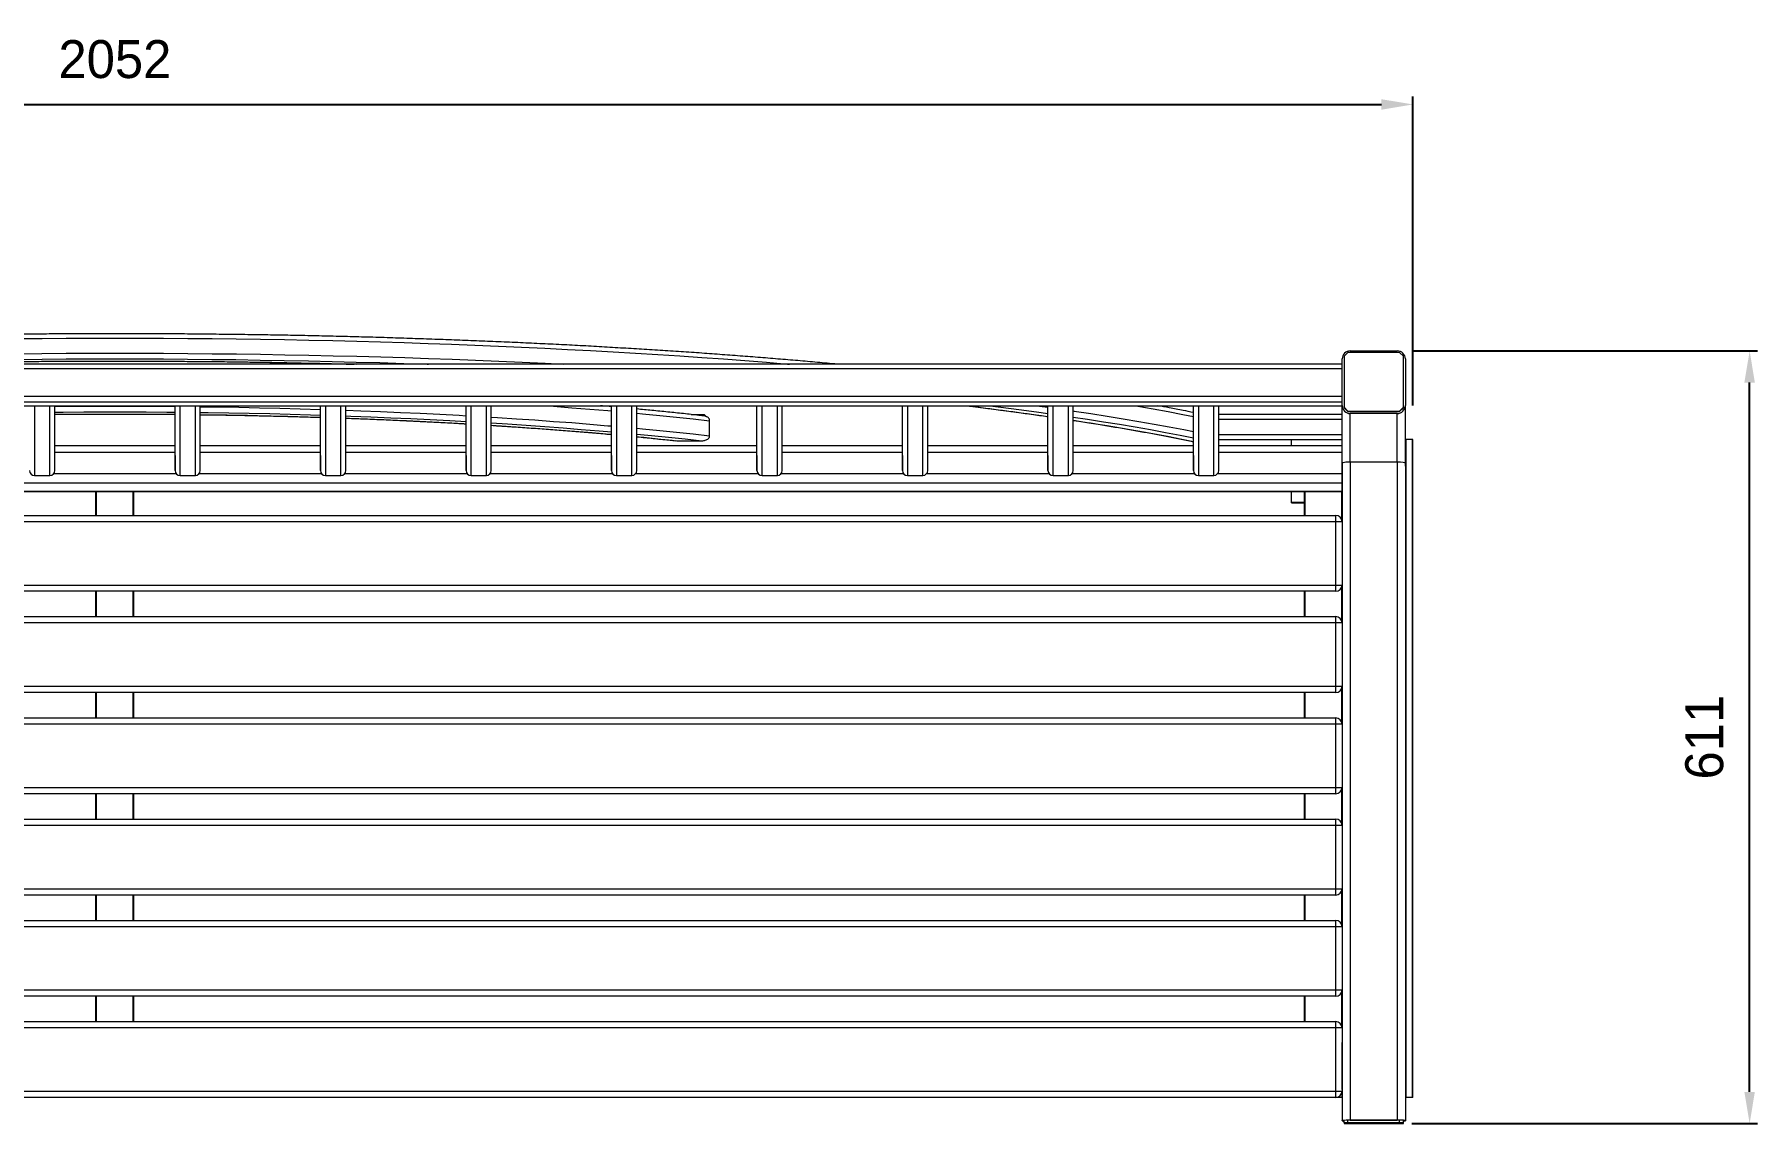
# Model space of a CAD drawing. Header units: millimetres. Extents: x -10595 to -4655, y -2537 to 1663.
# Drawn here: x -9110 to -7748, y -770 to 91 of the extents above; entities that cross this region are included whole.
import ezdxf

# ---------------------------------------------------------------- set-up
doc = ezdxf.new("R2010")
doc.units = ezdxf.units.MM
doc.header["$PDSIZE"] = -1
doc.layers.add('WYMIAR', color=96, linetype='Continuous')
doc.dimstyles.new('1-1', dxfattribs={"dimtxt": 30, "dimasz": 25, "dimexe": 6.25, "dimexo": 30, "dimgap": 20.625, "dimtad": 1, "dimdec": 1, "dimtxsty": 'Standard', "dimcen": 0, "dimclrd": 2, "dimclre": 2, "dimclrt": 2, "dimadec": 0, "dimazin": 0, "dimtfac": 1, "dimtdec": 1, "dimtmove": 0, "dimatfit": 3, "dimfxl": 0, "dimarcsym": 0})

# ---------------------------------------------------------------- blocks, each defined once
blk = doc.blocks.new('rzut')
at = {"linetype": 'Continuous', "lineweight": 0}
for p, q in [((-820.6, -815.7), (-783.8, -815.7)), ((-738.2, -815.7), (-783.8, -815.7)), ((-236.9, -810.2), (-756.9, -810.2)), ((-756.9, -810.2), (-756.9, -815.2)), ((-236.9, -815.2), (-756.9, -815.2)), ((-236.9, -809.7), (-756.4, -809.7)), ((-738.1, -815.7), (-218.8, -815.7)), ((-735.7, -815.7), (-738.1, -815.7)), ((-735.7, -815.7), (-218.4, -815.7)), ((-236.9, -810.2), (-236.9, -815.2)), ((-218.8, -815.7), (-218.4, -815.7)), ((-826.9, -859.3), (-826.9, -822.1)), ((-822.6, -817.3), (-825.6, -820.3)), ((-825.6, -820.3), (-825.6, -861.1)), ((-782.3, -817.3), (-822.6, -817.3)), ((-779.3, -820.3), (-782.3, -817.3)), ((-782.3, -817.3), (-782, -817.3)), ((-779, -820.3), (-782, -817.3)), ((-779.3, -861.1), (-779.3, -820.3)), ((-779.3, -820.3), (-779, -820.3)), ((-779, -861.1), (-779, -820.3)), ((-777.4, -822.1), (-777.4, -859.3)), ((-739, -822.1), (-777.4, -822.1)), ((-739, -822.1), (-218.9, -822.1)), ((-739, -822.1), (-739, -859.3)), ((-216.9, -820.3), (-218.9, -820.3)), ((-218.9, -820.3), (-218.9, -861.1)), ((-218.9, -859.3), (-218.9, -822.1)), ((-218.4, -817.2), (-218.8, -817.3)), ((-216.8, -817.3), (-218.8, -817.3)), ((-216.4, -817.2), (-218.4, -817.2)), ((-216.8, -817.3), (-216.9, -820.3)), ((-216.9, -820.3), (-216.9, -861.1)), ((-216.4, -817.2), (-216.8, -817.3)), ((-216.4, -820.2), (-216.4, -817.2)), ((-216.3, -861), (-216.4, -820.2)), ((-825.6, -861.1), (-822.6, -864.1)), ((-822.6, -864.1), (-782.3, -864.1)), ((-783.8, -865.7), (-820.6, -865.7)), ((-816.4, -865.7), (-816.4, -2805.7)), ((-813, -2805.7), (-813, -865.7)), ((-791.2, -2805.7), (-791.2, -865.7)), ((-786.6, -2805.7), (-786.6, -865.7)), ((-713.3, -865.7), (-783.8, -865.7)), ((-783.6, -2805.7), (-783.6, -865.7)), ((-783.5, -2805.7), (-783.5, -865.7)), ((-782.3, -864.1), (-779.3, -861.1)), ((-782.3, -864.1), (-782, -864.1)), ((-782, -864.1), (-779, -861.1)), ((-779.3, -861.1), (-779, -861.1)), ((-739, -859.3), (-777.4, -859.3)), ((-776.9, -963.2), (-776.9, -865.7)), ((-772.9, -963.2), (-772.9, -865.7)), ((-760.9, -963.2), (-760.9, -865.7)), ((-756.9, -963.2), (-756.9, -865.7)), ((-752, -865.7), (-752, -963.2)), ((-746.7, -865.7), (-746.7, -963.2)), ((-739, -859.3), (-218.9, -859.3)), ((-738.1, -865.7), (-218.8, -865.7)), ((-729.8, -865.7), (-729.8, -964.2)), ((-722.4, -865.7), (-722.4, -2805.7)), ((-715.9, -865.7), (-715.9, -2805.7)), ((-715.8, -2805.7), (-715.8, -865.7)), ((-715.8, -866.2), (-694.1, -866.2)), ((-713.3, -865.7), (-691.9, -865.7)), ((-707.4, -865.7), (-707.4, -865.7)), ((-706.9, -865.7), (-706.9, -865.7)), ((-691.9, -870.7), (-696.9, -870.7)), ((-696.9, -2800.7), (-696.9, -870.7)), ((-691.9, -865.7), (-691.9, -870.7)), ((-691.9, -865.7), (-641.9, -865.7)), ((-691.9, -870.7), (-691.9, -2800.7)), ((-641.9, -870.7), (-691.9, -870.7)), ((-641.9, -865.7), (-611.9, -865.7)), ((-641.9, -870.7), (-641.9, -865.7)), ((-641.9, -2800.7), (-641.9, -870.7)), ((-636.9, -870.7), (-641.9, -870.7)), ((-639.7, -866.2), (-614.1, -866.2)), ((-636.9, -870.7), (-636.9, -2800.7)), ((-611.9, -870.7), (-616.9, -870.7)), ((-616.9, -2800.7), (-616.9, -870.7)), ((-611.9, -865.7), (-611.9, -870.7)), ((-611.9, -865.7), (-561.9, -865.7)), ((-611.9, -870.7), (-611.9, -2800.7)), ((-561.9, -870.7), (-611.9, -870.7)), ((-561.9, -865.7), (-531.9, -865.7)), ((-561.9, -870.7), (-561.9, -865.7)), ((-561.9, -2800.7), (-561.9, -870.7)), ((-556.9, -870.7), (-561.9, -870.7)), ((-559.7, -866.2), (-534.1, -866.2)), ((-556.9, -870.7), (-556.9, -2800.7)), ((-531.9, -870.7), (-536.9, -870.7)), ((-536.9, -2800.7), (-536.9, -870.7)), ((-531.9, -865.7), (-531.9, -870.7)), ((-531.9, -865.7), (-481.9, -865.7)), ((-531.9, -870.7), (-531.9, -2800.7)), ((-481.9, -870.7), (-531.9, -870.7)), ((-481.9, -865.7), (-451.9, -865.7)), ((-481.9, -870.7), (-481.9, -865.7)), ((-481.9, -2800.7), (-481.9, -870.7)), ((-476.9, -870.7), (-481.9, -870.7)), ((-479.7, -866.2), (-454.1, -866.2)), ((-476.9, -870.7), (-476.9, -2800.7)), ((-451.9, -870.7), (-456.9, -870.7)), ((-456.9, -2800.7), (-456.9, -870.7)), ((-451.9, -865.7), (-451.9, -870.7)), ((-451.9, -865.7), (-401.9, -865.7)), ((-451.9, -870.7), (-451.9, -2800.7)), ((-401.9, -870.7), (-451.9, -870.7)), ((-401.9, -865.7), (-371.9, -865.7)), ((-401.9, -870.7), (-401.9, -865.7)), ((-401.9, -2800.7), (-401.9, -870.7)), ((-396.9, -870.7), (-401.9, -870.7)), ((-399.7, -866.2), (-374.1, -866.2)), ((-396.9, -870.7), (-396.9, -2800.7)), ((-371.9, -870.7), (-376.9, -870.7)), ((-376.9, -2800.7), (-376.9, -870.7)), ((-371.9, -865.7), (-371.9, -870.7)), ((-371.9, -865.7), (-321.9, -865.7)), ((-371.9, -870.7), (-371.9, -2800.7)), ((-321.9, -870.7), (-371.9, -870.7)), ((-321.9, -865.7), (-291.9, -865.7)), ((-321.9, -870.7), (-321.9, -865.7)), ((-321.9, -2800.7), (-321.9, -870.7)), ((-316.9, -870.7), (-321.9, -870.7)), ((-319.7, -866.2), (-294.1, -866.2)), ((-316.9, -870.7), (-316.9, -2800.7)), ((-291.9, -870.7), (-296.9, -870.7)), ((-296.9, -2800.7), (-296.9, -870.7)), ((-291.9, -865.7), (-291.9, -870.7)), ((-291.9, -865.7), (-280.5, -865.7)), ((-291.9, -870.7), (-291.9, -2800.7)), ((-241.9, -870.7), (-291.9, -870.7)), ((-286.9, -865.7), (-286.9, -865.7)), ((-286.4, -865.7), (-286.4, -865.7)), ((-243.3, -865.7), (-280.5, -865.7)), ((-236.9, -865.7), (-241.9, -865.7)), ((-241.9, -870.7), (-241.9, -865.7)), ((-241.9, -2800.7), (-241.9, -870.7)), ((-236.9, -870.7), (-241.9, -870.7)), ((-237.4, -865.7), (-237.4, -865.7)), ((-236.9, -865.7), (-236.9, -870.7)), ((-236.9, -865.7), (-236.9, -865.7)), ((-236.9, -870.7), (-236.9, -2800.7)), ((-216.9, -861.1), (-218.9, -861.1)), ((-216.8, -864.1), (-218.8, -864.1)), ((-218.4, -865.7), (-218.8, -865.7)), ((-216.9, -861.1), (-216.8, -864.1)), ((-216.8, -864.1), (-216.4, -864)), ((-216.4, -864), (-216.3, -861)), ((-715.8, -895.2), (-696.9, -895.2)), ((-715.8, -895.7), (-696.9, -895.7)), ((-707.4, -905.7), (-707.4, -895.7)), ((-706.9, -905.7), (-706.9, -895.7)), ((-636.9, -895.2), (-616.9, -895.2)), ((-636.9, -895.7), (-616.9, -895.7)), ((-556.9, -895.2), (-536.9, -895.2)), ((-556.9, -895.7), (-536.9, -895.7)), ((-476.9, -895.2), (-456.9, -895.2)), ((-476.9, -895.7), (-456.9, -895.7)), ((-396.9, -895.2), (-376.9, -895.2)), ((-396.9, -895.7), (-376.9, -895.7)), ((-316.9, -895.2), (-296.9, -895.2)), ((-316.9, -895.7), (-296.9, -895.7)), ((-752, -905.7), (-756.9, -905.7)), ((-707.4, -905.7), (-715.8, -905.7)), ((-706.9, -905.7), (-707.4, -905.7)), ((-732.5, -963.2), (-783.5, -963.2)), ((-728.5, -967.1), (-783.5, -967.1)), ((-728.5, -979.1), (-783.5, -979.1)), ((-728.5, -979.1), (-728.5, -967.1)), ((-744.2, -983.2), (-783.5, -983.2)), ((-732.4, -983.2), (-783.5, -983.2)), ((-752, -983.2), (-752, -1078.2)), ((-746.7, -983.2), (-746.7, -1078.2)), ((-744.2, -983.2), (-732.4, -983.2)), ((-729.8, -982.2), (-729.8, -1079.2)), ((-732.5, -1078.2), (-783.5, -1078.2)), ((-728.5, -1082.1), (-783.5, -1082.1)), ((-728.5, -1094.1), (-728.5, -1082.1)), ((-728.5, -1094.1), (-783.5, -1094.1)), ((-744.2, -1098.2), (-783.5, -1098.2)), ((-732.4, -1098.2), (-783.5, -1098.2)), ((-752, -1098.2), (-752, -1193.2)), ((-746.7, -1098.2), (-746.7, -1193.2)), ((-744.2, -1098.2), (-732.4, -1098.2)), ((-729.8, -1097.2), (-729.8, -1194.2)), ((-732.5, -1193.2), (-783.5, -1193.2)), ((-728.5, -1197.1), (-783.5, -1197.1)), ((-728.5, -1209.1), (-728.5, -1197.1)), ((-728.5, -1209.1), (-783.5, -1209.1)), ((-744.2, -1213.2), (-783.5, -1213.2)), ((-732.4, -1213.2), (-783.5, -1213.2)), ((-752, -1213.2), (-752, -1308.2)), ((-746.7, -1213.2), (-746.7, -1308.2)), ((-744.2, -1213.2), (-732.4, -1213.2)), ((-729.8, -1212.2), (-729.8, -1309.2)), ((-732.5, -1308.2), (-783.5, -1308.2)), ((-728.5, -1312.1), (-783.5, -1312.1)), ((-728.5, -1324.1), (-728.5, -1312.1)), ((-728.5, -1324.1), (-783.5, -1324.1)), ((-744.2, -1328.2), (-783.5, -1328.2)), ((-732.4, -1328.2), (-783.5, -1328.2)), ((-752, -1328.2), (-752, -1423.2)), ((-746.7, -1328.2), (-746.7, -1423.2)), ((-744.2, -1328.2), (-732.4, -1328.2)), ((-729.8, -1327.2), (-729.8, -1424.2)), ((-776.7, -1369.9), (-774.9, -1368.1)), ((-776.7, -1380.3), (-776.7, -1369.9)), ((-759.9, -1365.7), (-771.7, -1365.7)), ((-755.9, -1391.5), (-755.9, -1371.9)), ((-756, -1392.7), (-755.9, -1391.5)), ((-732.5, -1423.2), (-783.5, -1423.2)), ((-728.5, -1427.1), (-783.5, -1427.1)), ((-728.5, -1439.1), (-728.5, -1427.1)), ((-728.5, -1439.1), (-783.5, -1439.1)), ((-744.2, -1443.2), (-783.5, -1443.2)), ((-732.4, -1443.2), (-783.5, -1443.2)), ((-752, -1443.2), (-752, -1538.2)), ((-746.7, -1443.2), (-746.7, -1538.2)), ((-744.2, -1443.2), (-732.4, -1443.2)), ((-729.8, -1442.2), (-729.8, -1539.2)), ((-732.5, -1538.2), (-783.5, -1538.2)), ((-728.5, -1542.1), (-783.5, -1542.1)), ((-728.5, -1554.1), (-728.5, -1542.1)), ((-728.5, -1554.1), (-783.5, -1554.1)), ((-744.2, -1558.2), (-783.5, -1558.2)), ((-732.4, -1558.2), (-783.5, -1558.2)), ((-752, -1558.2), (-752, -1653.2)), ((-746.7, -1558.2), (-746.7, -1653.2)), ((-744.2, -1558.2), (-732.4, -1558.2)), ((-729.8, -1557.2), (-729.8, -1654.2)), ((-732.5, -1653.2), (-783.5, -1653.2)), ((-728.5, -1657.1), (-783.5, -1657.1)), ((-728.5, -1669.1), (-728.5, -1657.1)), ((-728.5, -1669.1), (-783.5, -1669.1)), ((-744.2, -1673.2), (-783.5, -1673.2)), ((-732.4, -1673.2), (-783.5, -1673.2)), ((-752, -1673.2), (-752, -1768.2)), ((-746.7, -1673.2), (-746.7, -1768.2)), ((-744.2, -1673.2), (-732.4, -1673.2)), ((-729.8, -1672.2), (-729.8, -1769.2)), ((-732.5, -1768.2), (-783.5, -1768.2)), ((-728.5, -1772.1), (-783.5, -1772.1)), ((-728.5, -1784.1), (-728.5, -1772.1)), ((-728.5, -1784.1), (-783.5, -1784.1)), ((-744.2, -1788.2), (-783.5, -1788.2)), ((-732.4, -1788.2), (-783.5, -1788.2)), ((-752, -1788.2), (-752, -1883.2)), ((-746.7, -1788.2), (-746.7, -1883.2)), ((-744.2, -1788.2), (-732.4, -1788.2)), ((-729.8, -1787.2), (-729.8, -1884.2)), ((-696.9, -1820.7), (-715.8, -1820.7)), ((-696.9, -1821.2), (-715.8, -1821.2)), ((-616.9, -1820.7), (-636.9, -1820.7)), ((-616.9, -1821.2), (-636.9, -1821.2)), ((-536.9, -1820.7), (-556.9, -1820.7)), ((-536.9, -1821.2), (-556.9, -1821.2)), ((-456.9, -1820.7), (-476.9, -1820.7)), ((-456.9, -1821.2), (-476.9, -1821.2)), ((-376.9, -1820.7), (-396.9, -1820.7)), ((-376.9, -1821.2), (-396.9, -1821.2)), ((-296.9, -1820.7), (-316.9, -1820.7)), ((-296.9, -1821.2), (-316.9, -1821.2)), ((-696.9, -1850.2), (-715.8, -1850.2)), ((-696.9, -1850.7), (-715.8, -1850.7)), ((-616.9, -1850.2), (-636.9, -1850.2)), ((-616.9, -1850.7), (-636.9, -1850.7)), ((-536.9, -1850.2), (-556.9, -1850.2)), ((-536.9, -1850.7), (-556.9, -1850.7)), ((-456.9, -1850.2), (-476.9, -1850.2)), ((-456.9, -1850.7), (-476.9, -1850.7)), ((-376.9, -1850.2), (-396.9, -1850.2)), ((-376.9, -1850.7), (-396.9, -1850.7)), ((-296.9, -1850.2), (-316.9, -1850.2)), ((-296.9, -1850.7), (-316.9, -1850.7)), ((-732.5, -1883.2), (-783.5, -1883.2)), ((-728.5, -1887.1), (-783.5, -1887.1)), ((-728.5, -1899.1), (-728.5, -1887.1)), ((-728.5, -1899.1), (-783.5, -1899.1))]:
    blk.add_line(p, q, dxfattribs=at)
at = {"linetype": 'Continuous', "lineweight": 0, "flags": 128}
for points in [[(-783.5, -1029.4), (-783.2, -1027.2), (-781, -1015.1), (-778.9, -1003.2), (-776.7, -991.6), (-775.1, -983.2)], [(-779.4, -1078.2), (-779.3, -1077.6), (-777.3, -1064.4), (-775.3, -1051.5), (-773.2, -1038.8), (-771.1, -1026.4), (-769, -1014.2), (-766.9, -1002.4), (-764.7, -990.8), (-763.2, -983.2)], [(-774.6, -1078.2), (-772.9, -1067.1), (-770.9, -1054.2), (-768.9, -1041.6), (-766.8, -1029.2), (-764.7, -1017.1), (-762.5, -1005.3), (-760.4, -993.8), (-758.3, -983.2)], [(-772.1, -1078.2), (-771.9, -1077.1), (-769.9, -1064.2), (-767.9, -1051.5), (-765.8, -1039.2), (-763.7, -1027.1), (-761.6, -1015.3), (-759.4, -1003.8), (-757.2, -992.5), (-755.3, -983.2)], [(-783.5, -1143.8), (-782.5, -1135.4), (-780.6, -1121.2), (-778.8, -1107.3), (-777.5, -1098.2)], [(-783.5, -1107.6), (-783.2, -1104.8), (-782.3, -1098.2)], [(-783.5, -1162.1), (-783.2, -1159.7), (-781.5, -1145.3), (-779.6, -1131.2), (-777.8, -1117.3), (-775.9, -1103.6), (-775.1, -1098.2)], [(-836.6, -1912.5), (-836.8, -1893.3), (-836.9, -1874.1), (-837, -1854.9), (-837, -1835.7), (-837, -1816.5), (-836.9, -1797.3), (-836.8, -1778.1), (-836.6, -1758.9), (-836.4, -1739.8), (-836.1, -1720.6), (-835.8, -1701.6), (-835.4, -1682.5), (-835, -1663.5), (-834.5, -1644.6), (-834, -1625.8), (-833.4, -1607), (-832.8, -1588.2), (-832.2, -1569.6), (-831.4, -1551.1), (-830.7, -1532.6), (-829.9, -1514.3), (-829, -1496), (-828.1, -1477.9), (-827.2, -1459.9), (-826.2, -1442), (-825.1, -1424.3), (-824, -1406.7), (-822.9, -1389.2), (-821.7, -1371.9), (-820.5, -1354.7), (-819.2, -1337.7), (-817.9, -1320.8), (-816.5, -1304.2), (-816.4, -1302.4)], [(-777.6, -1423.2), (-777.2, -1418.6), (-775.9, -1405.1), (-774.6, -1391.7), (-773.2, -1378.6), (-771.7, -1365.7)], [(-765.8, -1423.2), (-765.3, -1418.6), (-764, -1405.1), (-762.7, -1391.7), (-761.3, -1378.6), (-759.9, -1365.7)], [(-761.1, -1423.2), (-760, -1411.5), (-758.7, -1398.1), (-757.3, -1384.9), (-755.9, -1371.9)], [(-759.1, -1423.2), (-758.6, -1417.7), (-757.2, -1404.5), (-755.9, -1391.5)], [(-783.5, -1494.8), (-783.1, -1489.1), (-782, -1474.6), (-780.9, -1460.3), (-779.7, -1446.2), (-779.5, -1443.2)], [(-774.6, -1538.2), (-774.3, -1533.4), (-773.3, -1518.4), (-772.3, -1503.7), (-771.2, -1489.1), (-770.2, -1474.6), (-769, -1460.3), (-767.8, -1446.2), (-767.6, -1443.2)], [(-770, -1538.2), (-769.2, -1525.5), (-768.2, -1510.7), (-767.2, -1496), (-766.1, -1481.5), (-764.9, -1467.1), (-763.8, -1452.9), (-762.9, -1443.2)], [(-768.1, -1538.2), (-767.6, -1530.1), (-766.6, -1515.4), (-765.6, -1501), (-764.5, -1486.6), (-763.4, -1472.5), (-762.3, -1458.5), (-761.1, -1444.7), (-760.9, -1443.2)], [(-824.7, -1912.6), (-824.9, -1893.4), (-825, -1874.2), (-825.1, -1855), (-825.1, -1835.7), (-825.1, -1816.5), (-825, -1797.2), (-824.9, -1778), (-824.7, -1758.8), (-824.5, -1739.6), (-824.2, -1720.5), (-823.9, -1701.4), (-823.5, -1682.3), (-823.1, -1663.3), (-822.7, -1644.4), (-822.1, -1625.5), (-821.6, -1606.6), (-820.9, -1587.9), (-820.3, -1569.2), (-819.6, -1550.7), (-818.8, -1532.2), (-818, -1513.8), (-817.1, -1495.6), (-816.4, -1481.1)], [(-780.1, -1653.2), (-779.6, -1641.4), (-779, -1625.7), (-778.3, -1610), (-777.6, -1594.4), (-776.8, -1579), (-776, -1563.6), (-775.7, -1558.2)], [(-775.5, -1653.2), (-775.4, -1649.1), (-774.8, -1633.3), (-774.1, -1617.5), (-773.4, -1601.9), (-772.7, -1586.4), (-771.9, -1571), (-771.2, -1558.2)], [(-773.8, -1653.2), (-773.7, -1651.8), (-773.1, -1636.2), (-772.5, -1620.7), (-771.8, -1605.3), (-771, -1590), (-770.2, -1574.8), (-769.4, -1559.8), (-769.3, -1558.2)], [(-820.2, -1912.4), (-820.4, -1893.2), (-820.5, -1874.1), (-820.6, -1854.9), (-820.6, -1835.7), (-820.6, -1816.5), (-820.5, -1797.4), (-820.4, -1778.2), (-820.2, -1759.1), (-820, -1740), (-819.7, -1720.9), (-819.4, -1701.8), (-819, -1682.8), (-818.6, -1663.9), (-818.1, -1645), (-817.6, -1626.2), (-817, -1607.4), (-816.4, -1588.8), (-816.4, -1587.9)], [(-816.4, -2026.5), (-816.7, -2016.5), (-817.1, -1997.7), (-817.5, -1978.8), (-817.9, -1959.8), (-818.2, -1940.8), (-818.4, -1921.7), (-818.6, -1902.6), (-818.8, -1883.5), (-818.9, -1864.4), (-818.9, -1845.3), (-818.9, -1826.1), (-818.9, -1807), (-818.8, -1787.9), (-818.6, -1768.8), (-818.4, -1749.7), (-818.2, -1730.7), (-817.9, -1711.6), (-817.5, -1692.7), (-817.1, -1673.7), (-816.7, -1654.9), (-816.4, -1644.9)], [(-782.8, -1768.2), (-782.6, -1754), (-782.3, -1737.7), (-782, -1721.5), (-781.6, -1705.4), (-781.2, -1689.3), (-780.7, -1673.2), (-780.7, -1673.2)], [(-778.3, -1768.2), (-778.2, -1762), (-778, -1745.7), (-777.7, -1729.5), (-777.3, -1713.3), (-776.9, -1697.1), (-776.4, -1681), (-776.2, -1673.2)], [(-776.6, -1768.2), (-776.5, -1763.1), (-776.3, -1747), (-776, -1731), (-775.6, -1715), (-775.2, -1699.1), (-774.8, -1683.3), (-774.4, -1673.2)], [(-783, -1883.2), (-783.2, -1868.5), (-783.2, -1852.1), (-783.3, -1835.7), (-783.2, -1819.3), (-783.2, -1803), (-783, -1788.2)], [(-778.5, -1883.2), (-778.6, -1876.7), (-778.7, -1860.3), (-778.7, -1843.9), (-778.7, -1827.5), (-778.7, -1811.1), (-778.6, -1794.7), (-778.5, -1788.2)], [(-776.8, -1883.2), (-776.9, -1876.1), (-777, -1859.9), (-777, -1843.8), (-777, -1827.6), (-777, -1811.5), (-776.9, -1795.3), (-776.8, -1788.2)]]:
    blk.add_lwpolyline(points, dxfattribs=at)
at = {"linetype": 'Continuous', "lineweight": 0}
for centre, radius, start, end in [((-820.5, -822.1), 6.37, 90.2937, 180.2895), ((-783.8, -822.1), 6.37, 359.7104, 89.7061), ((-137.7, -820.5), 81.3, 176.6038, 181.1285), ((-230.5, -817.1), 12.1, 359.2514, 6.8043), ((-820.5, -859.3), 6.37, 179.7094, 269.7073), ((-783.8, -859.3), 6.37, 270.2928, 0.2907), ((-713.3, -859.3), 6.4, 270, 274.0189), ((-691.9, -870.7), 5, 90, 180), ((-641.9, -870.7), 5, 0, 90), ((-611.9, -870.7), 5, 90, 180), ((-561.9, -870.7), 5, 0, 90), ((-531.9, -870.7), 5, 90, 180), ((-481.9, -870.7), 5, 0, 90), ((-451.9, -870.7), 5, 90, 180), ((-401.9, -870.7), 5, 0, 90), ((-371.9, -870.7), 5, 90, 180), ((-321.9, -870.7), 5, 0, 90), ((-291.9, -870.7), 5, 90, 180), ((-280.5, -859.3), 6.4, 265.9811, 270), ((-243.3, -859.3), 6.4, 270, 274.0189), ((-241.9, -870.7), 5, 0, 90), ((-139.1, -860.9), 79.8, 178.8529, 183.437), ((-230.6, -864.2), 12.3, 353.3163, 0.5812), ((-771.8, -1371.4), 5.71, 89.7633, 103.4438), ((-759.9, -1372.1), 6.43, 77.3383, 89.9718)]:
    blk.add_arc(centre, radius, start, end, dxfattribs=at)
for centre, major_axis, ratio, start_param, end_param in [((-738.1, -822.1), (0, 6.4), 0.143063, 0.002436, 1.573232), ((-738.1, -859.3), (0, 6.4), 0.143063, 1.573232, 3.144029), ((-732.4, -967.2), (0, 4), 0.985307, 4.715459, 6.286255), ((-732.4, -979.2), (0, 4), 0.985307, 3.144663, 4.715459), ((-732.4, -1082.2), (0, 4), 0.985307, 4.715459, 6.286255), ((-732.4, -1094.2), (0, 4), 0.985307, 3.144663, 4.715459), ((-732.4, -1197.2), (0, 4), 0.985307, 4.715459, 6.286255), ((-732.4, -1209.2), (0, 4), 0.985307, 3.144663, 4.715459), ((-732.4, -1312.2), (0, 4), 0.985307, 4.715459, 6.286255), ((-732.4, -1324.2), (0, 4), 0.985307, 3.144663, 4.715459), ((-732.4, -1427.2), (0, 4), 0.985307, 4.715459, 6.286255), ((-732.4, -1439.2), (0, 4), 0.985307, 3.144663, 4.715459), ((-732.4, -1542.2), (0, 4), 0.985307, 4.715459, 6.286255), ((-732.4, -1554.2), (0, 4), 0.985307, 3.144663, 4.715459), ((-732.4, -1657.2), (0, 4), 0.985307, 4.715459, 6.286255), ((-732.4, -1669.2), (0, 4), 0.985307, 3.144663, 4.715459), ((-732.4, -1772.2), (0, 4), 0.985307, 4.715459, 6.286255), ((-732.4, -1784.2), (0, 4), 0.985307, 3.144663, 4.715459), ((-732.4, -1887.2), (0, 4), 0.985307, 4.715459, 6.286255), ((-732.4, -1899.2), (0, 4), 0.985307, 3.144663, 4.715459)]:
    blk.add_ellipse(centre, major_axis=major_axis, ratio=ratio, start_param=start_param, end_param=end_param, dxfattribs=at)
for points, knots in [([(-756.4, -809.7), (-756.4, -809.7), (-756.5, -809.7), (-756.6, -809.7), (-756.7, -809.8), (-756.8, -809.9), (-756.9, -810.1), (-756.9, -810.2), (-756.9, -810.2)], [0, 0, 0, 0, 0.055223, 0.271264, 0.48711, 0.623203, 0.836606, 1, 1, 1, 1]), ([(-756.9, -815.2), (-756.9, -815.2), (-756.9, -815.3), (-756.9, -815.4), (-756.8, -815.5), (-756.7, -815.6), (-756.6, -815.7), (-756.5, -815.7), (-756.4, -815.7)], [0, 0, 0, 0, 0.031939, 0.245182, 0.377129, 0.591957, 0.806725, 1, 1, 1, 1]), ([(-236.9, -809.7), (-236.9, -809.7), (-236.9, -809.7), (-236.9, -809.8), (-236.9, -810), (-236.9, -810.1), (-236.9, -810.2), (-236.9, -810.2)], [0, 0, 0, 0, 0.221971, 0.446843, 0.667175, 0.880513, 1, 1, 1, 1]), ([(-236.9, -815.2), (-236.9, -815.2), (-236.9, -815.3), (-236.9, -815.4), (-236.9, -815.5), (-236.9, -815.6), (-236.9, -815.6), (-236.9, -815.7)], [0, 0, 0, 0, 0.003831, 0.294854, 0.585863, 0.882347, 1, 1, 1, 1]), ([(-778.2, -983.2), (-778.7, -985.9), (-780, -992.2), (-781.8, -1001.6), (-783, -1008.4), (-783.5, -1011.4)], [0, 0, 0, 0, 0.2974038, 0.6852293, 1, 1, 1, 1]), ([(-772, -1078.2), (-771.9, -1077.2), (-771.1, -1072), (-769.7, -1063), (-767.7, -1051.1), (-765.8, -1039.5), (-763.8, -1028.1), (-761.8, -1017), (-759.8, -1006.1), (-757.7, -995.5), (-756.2, -987.8), (-755.3, -983.8), (-755.2, -983.2)], [0, 0, 0, 0, 0.028748, 0.147378, 0.265998, 0.384607, 0.503203, 0.621787, 0.740356, 0.858909, 0.977445, 1, 1, 1, 1]), ([(-783.5, -1162.7), (-783.1, -1159.4), (-782.2, -1151.4), (-780.6, -1139.1), (-778.9, -1125.9), (-777.1, -1112.9), (-775.8, -1103.6), (-775.1, -1098.8), (-775, -1098.2)], [0, 0, 0, 0, 0.151809, 0.356193, 0.560566, 0.764927, 0.969275, 1, 1, 1, 1]), ([(-816.4, -1264.4), (-816.5, -1265.9), (-817.1, -1272.5), (-818.2, -1284.3), (-819.5, -1299.8), (-820.8, -1315.6), (-822.1, -1331.5), (-823.3, -1347.5), (-824.5, -1363.7), (-825.7, -1380), (-826.8, -1396.5), (-827.8, -1413.1), (-828.8, -1429.8), (-829.8, -1446.6), (-830.8, -1463.6), (-831.7, -1480.6), (-832.5, -1497.8), (-833.3, -1515.1), (-834.1, -1532.5), (-834.8, -1550), (-835.5, -1567.5), (-836.1, -1585.1), (-836.7, -1602.8), (-837.3, -1620.6), (-837.8, -1638.5), (-838.3, -1656.4), (-838.7, -1674.3), (-839.1, -1692.3), (-839.4, -1710.4), (-839.7, -1728.5), (-839.9, -1746.6), (-840.1, -1764.7), (-840.3, -1782.9), (-840.4, -1801.1), (-840.4, -1819.3), (-840.5, -1837.5), (-840.4, -1855.7), (-840.4, -1873.9), (-840.2, -1892.1), (-840.1, -1910.2), (-839.9, -1928.4), (-839.6, -1946.5), (-839.3, -1964.6), (-839, -1982.6), (-838.6, -2000.6), (-838.2, -2018.5), (-837.7, -2036.4), (-837.2, -2054.3), (-836.6, -2072), (-836, -2089.7), (-835.4, -2107.3), (-834.7, -2124.9), (-833.9, -2142.3), (-833.2, -2159.7), (-832.4, -2177), (-831.5, -2194.1), (-830.6, -2211.2), (-829.6, -2228.1), (-828.6, -2244.9), (-827.6, -2261.6), (-826.5, -2278.2), (-825.4, -2294.6), (-824.3, -2310.9), (-823.1, -2327.1), (-821.9, -2343.1), (-820.6, -2358.9), (-819.3, -2374.6), (-817.9, -2390.2), (-817, -2401), (-816.4, -2406.5), (-816.4, -2407)], [0, 0, 0, 0, 0.004429, 0.019495, 0.034559, 0.049624, 0.064687, 0.079751, 0.094814, 0.109877, 0.12494, 0.140003, 0.155065, 0.170127, 0.185189, 0.20025, 0.215312, 0.230373, 0.245434, 0.260495, 0.275556, 0.290617, 0.305677, 0.320738, 0.335798, 0.350858, 0.365919, 0.380979, 0.396039, 0.411099, 0.426159, 0.441219, 0.456279, 0.471339, 0.486399, 0.501458, 0.516518, 0.531578, 0.546638, 0.561698, 0.576758, 0.591818, 0.606878, 0.621938, 0.636998, 0.652058, 0.667118, 0.682179, 0.697239, 0.7123, 0.72736, 0.742421, 0.757482, 0.772543, 0.787604, 0.802665, 0.817726, 0.832788, 0.84785, 0.862912, 0.877974, 0.893036, 0.908099, 0.923162, 0.938225, 0.953289, 0.968352, 0.983417, 0.998481, 1, 1, 1, 1]), ([(-775.6, -1370.8), (-775.7, -1371.9), (-776.3, -1377), (-777.3, -1386.3), (-778.6, -1398.7), (-779.8, -1411), (-780.6, -1419.2), (-781, -1423.2)], [0, 0, 0, 0, 0.066252, 0.304365, 0.542468, 0.780556, 1, 1, 1, 1]), ([(-773.1, -1365.9), (-773.4, -1366.1), (-774.1, -1366.6), (-775.1, -1368.2), (-775.5, -1369.7), (-775.6, -1370.7), (-775.6, -1370.8)], [0, 0, 0, 0, 0.17566, 0.48784, 0.968732, 1, 1, 1, 1]), ([(-755.9, -1371.9), (-755.9, -1371.3), (-756, -1370), (-756.5, -1368.1), (-757.5, -1366.6), (-758.2, -1366.1), (-758.4, -1365.9)], [0, 0, 0, 0, 0.2402056, 0.6128296, 0.845017, 1, 1, 1, 1]), ([(-759, -1423.2), (-759, -1422.5), (-758.5, -1417.7), (-757.6, -1408.8), (-756.6, -1399.3), (-756.1, -1394), (-755.9, -1392.7)], [0, 0, 0, 0, 0.06022, 0.467199, 0.874156, 1, 1, 1, 1]), ([(-782.8, -1443.2), (-783, -1445.5), (-783.3, -1448.4), (-783.5, -1451.4), (-783.5, -1451.9)], [0, 0, 0, 0, 0.810334, 1, 1, 1, 1]), ([(-768.1, -1538.2), (-767.8, -1534.5), (-767.3, -1526.2), (-766.4, -1513.4), (-765.5, -1499.8), (-764.5, -1486.3), (-763.4, -1473), (-762.3, -1459.8), (-761.5, -1449.9), (-761, -1444.4), (-760.9, -1443.2)], [0, 0, 0, 0, 0.111627, 0.253084, 0.394538, 0.535987, 0.677432, 0.818871, 0.960305, 1, 1, 1, 1]), ([(-773.7, -1653.2), (-773.6, -1649.3), (-773.3, -1640.5), (-772.7, -1626.9), (-772.1, -1612.3), (-771.4, -1597.9), (-770.7, -1583.5), (-770, -1570.3), (-769.5, -1561.9), (-769.3, -1558.2)], [0, 0, 0, 0, 0.119543, 0.271819, 0.424093, 0.576364, 0.728632, 0.880898, 1, 1, 1, 1]), ([(-816.4, -2024.8), (-816.5, -2020), (-816.8, -2009.2), (-817.2, -1992.5), (-817.6, -1974.6), (-817.9, -1956.7), (-818.1, -1938.7), (-818.4, -1920.7), (-818.6, -1902.7), (-818.7, -1884.6), (-818.8, -1866.6), (-818.9, -1848.5), (-818.9, -1830.4), (-818.8, -1812.3), (-818.8, -1794.3), (-818.6, -1776.2), (-818.5, -1758.2), (-818.3, -1740.2), (-818, -1722.2), (-817.7, -1704.2), (-817.3, -1686.3), (-816.9, -1668.5), (-816.6, -1655.2), (-816.4, -1648), (-816.4, -1646.6)], [0, 0, 0, 0, 0.038791, 0.086307, 0.133822, 0.181338, 0.228855, 0.276371, 0.323887, 0.371404, 0.418921, 0.466437, 0.513954, 0.561471, 0.608988, 0.656504, 0.704021, 0.751537, 0.799054, 0.84657, 0.894086, 0.941602, 0.989118, 1, 1, 1, 1]), ([(-776.5, -1768.2), (-776.5, -1765.9), (-776.4, -1758.5), (-776.2, -1746.2), (-775.9, -1731.1), (-775.6, -1716), (-775.2, -1701), (-774.8, -1686.7), (-774.5, -1677.5), (-774.4, -1673.2)], [0, 0, 0, 0, 0.071391, 0.229796, 0.3882, 0.546603, 0.705005, 0.863406, 1, 1, 1, 1]), ([(-776.8, -1883.2), (-776.8, -1883.1), (-776.8, -1878.1), (-776.9, -1867.9), (-777, -1852.6), (-777, -1837.4), (-777, -1822.2), (-776.9, -1806.9), (-776.8, -1795.6), (-776.8, -1789.4), (-776.8, -1788.2)], [0, 0, 0, 0, 0.000686, 0.161075, 0.321464, 0.481854, 0.642243, 0.802633, 0.963023, 1, 1, 1, 1])]:
    blk.add_open_spline(points, degree=3, knots=knots, dxfattribs=at)
blk = doc.blocks.new('*D10')
at = {"layer": 'Defpoints', "color": 0}
for p in [(-8020.2, 35.3), (-10072.2, -232.7), (-8020.2, -232.7)]:
    blk.add_point(p, dxfattribs=at)
at = {"layer": 'WYMIAR', "color": 2, "lineweight": -2}
for p, q in [((-10072.2, -202.7), (-10072.2, 41.5)), ((-8020.2, -202.7), (-8020.2, 41.5)), ((-10047.2, 35.3), (-8045.2, 35.3))]:
    blk.add_line(p, q, dxfattribs=at)
at = {"layer": 'WYMIAR', "color": 2}
for points in [[(-10047.2, 39.4), (-10047.2, 31.1), (-10072.2, 35.3)], [(-8045.2, 39.4), (-8045.2, 31.1), (-8020.2, 35.3)]]:
    blk.add_solid(points, dxfattribs=at)
at = {"layer": 'WYMIAR', "color": 2, "insert": (-9046.2, 70.9), "char_height": 30, "attachment_point": 5}
blk.add_mtext('2052', dxfattribs=at)
blk = doc.blocks.new('*D11')
at = {"layer": 'Defpoints', "color": 0}
for p in [(-8051.1, -159.5), (-7754.1, -159.5), (-8051.1, -770)]:
    blk.add_point(p, dxfattribs=at)
at = {"layer": 'WYMIAR', "color": 2, "lineweight": -2}
for p, q in [((-8021.1, -159.5), (-7747.9, -159.5)), ((-7754.1, -745), (-7754.1, -184.5)), ((-8021.1, -770), (-7747.9, -770))]:
    blk.add_line(p, q, dxfattribs=at)
at = {"layer": 'WYMIAR', "color": 2}
for points in [[(-7758.3, -184.5), (-7750, -184.5), (-7754.1, -159.5)], [(-7758.3, -745), (-7750, -745), (-7754.1, -770)]]:
    blk.add_solid(points, dxfattribs=at)
at = {"layer": 'WYMIAR', "color": 2, "insert": (-7789.8, -464.7), "char_height": 30, "attachment_point": 5, "rotation": 90}
blk.add_mtext('611', dxfattribs=at)

msp = doc.modelspace()

# ---------------------------------------------------------------- block references
at = {"rotation": 270}
msp.add_blockref('rzut', (-7210.5, -986.37), dxfattribs=at)

# ---------------------------------------------------------------- dimensions: what is measured, and where the dimension line sits
at = {"layer": 'WYMIAR'}
dim = msp.add_linear_dim(base=(-8020.21, 35.26), p1=(-10072.21, -232.67), p2=(-8020.21, -232.67), dimstyle='1-1', dxfattribs=at)
dim.commit()
dim.dimension.update_dxf_attribs({"geometry": '*D10', "text_midpoint": (-9046.21, 70.88)})
dim = msp.add_linear_dim(base=(-7754.13, -159.46), p1=(-8051.14, -770.02), p2=(-8051.14, -159.46), angle=90, text='611', dimstyle='1-1', dxfattribs=at)
dim.commit()
dim.dimension.update_dxf_attribs({"geometry": '*D11', "text_midpoint": (-7789.75, -464.74)})

doc.saveas('drawing.dxf')
